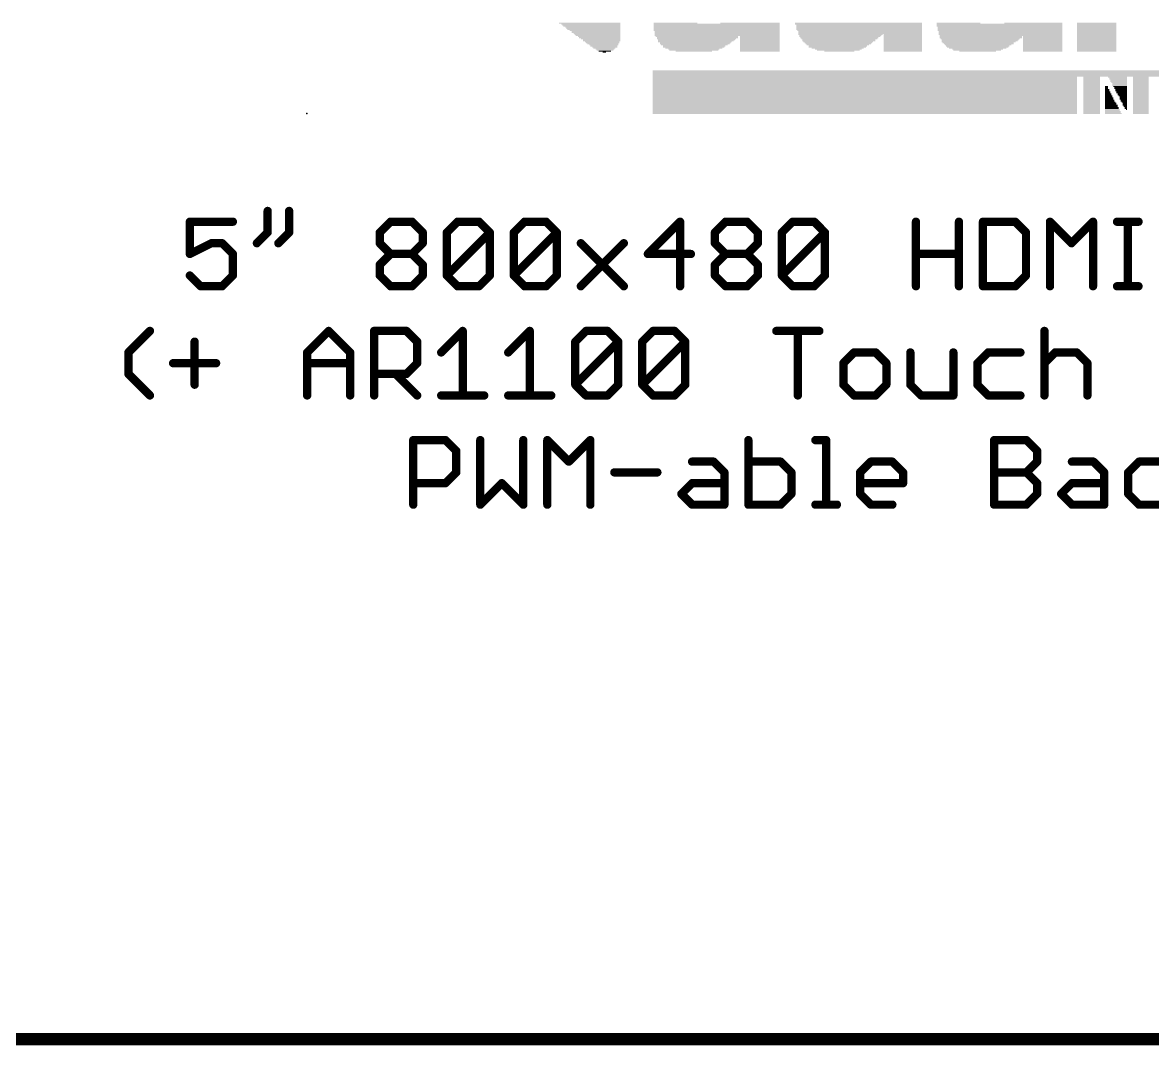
# Model space of a CAD drawing. Extents: x -29 to 121, y -8 to 99.
# Drawn here: x 62.65 to 90.25, y -0.15 to 24.83 of the extents above; entities that cross this region are included whole.
import ezdxf

# ---------------------------------------------------------------- set-up
doc = ezdxf.new("R2010")
doc.units = 0
for name, color, linetype in [('1', 12, 'CONTINUOUS'), ('16', 132, 'CONTINUOUS'), ('20', 53, 'CONTINUOUS'), ('21', 40, 'CONTINUOUS'), ('22', 6, 'CONTINUOUS'), ('23', 40, 'CONTINUOUS')]:
    doc.layers.add(name, color=color, linetype=linetype)

# ---------------------------------------------------------------- blocks, each defined once
blk = doc.blocks.new('RECT')
blk.add_solid([(-0.5, -0.5), (0.5, -0.5), (-0.5, 0.5), (0.5, 0.5)])

msp = doc.modelspace()

# ---------------------------------------------------------------- linework, layer by layer
at = {"layer": '1', "const_width": 0.3}
msp.add_lwpolyline([(120.7, 0), (0, 0)], dxfattribs=at)
at = {"layer": '16', "const_width": 0.25}
msp.add_lwpolyline([(120.7, 0), (0, 0)], dxfattribs=at)
at = {"layer": '20'}
msp.add_line((8, 0), (112.7, 0), dxfattribs=at)
at = {"layer": '21', "const_width": 0.2032}
for points in [[(68.6357, 20.2284), (68.6357, 19.7031)], [(69.1611, 20.2284), (69.1611, 19.7031)], [(67.7866, 19.9657), (66.7358, 19.9657)], [(66.7358, 19.9657), (66.7358, 19.1777)], [(71.3744, 19.7031), (71.6371, 19.9657)], [(71.6371, 19.9657), (72.1625, 19.9657)], [(72.1625, 19.9657), (72.4252, 19.7031)], [(73.0116, 19.7031), (73.2743, 19.9657)], [(73.2743, 19.9657), (73.7997, 19.9657)], [(73.7997, 19.9657), (74.0624, 19.7031)], [(74.6488, 19.7031), (74.9115, 19.9657)], [(74.9115, 19.9657), (75.4368, 19.9657)], [(75.4368, 19.9657), (75.6995, 19.7031)], [(78.7111, 19.9657), (77.9231, 19.1777)], [(78.7111, 18.3896), (78.7111, 19.9657)], [(79.5602, 19.7031), (79.8229, 19.9657)], [(79.8229, 19.9657), (80.3483, 19.9657)], [(80.3483, 19.9657), (80.611, 19.7031)], [(81.1974, 19.7031), (81.4601, 19.9657)], [(81.4601, 19.9657), (81.9855, 19.9657)], [(81.9855, 19.9657), (82.2481, 19.7031)], [(84.4717, 18.3896), (84.4717, 19.9657)], [(85.5225, 19.9657), (85.5225, 18.3896)], [(86.1089, 19.9657), (86.1089, 18.3896)], [(86.8969, 19.9657), (86.1089, 19.9657)], [(87.1596, 19.7031), (86.8969, 19.9657)], [(87.746, 18.3896), (87.746, 19.9657)], [(87.746, 19.9657), (88.2714, 19.4404)], [(88.2714, 19.4404), (88.7968, 19.9657)], [(88.7968, 19.9657), (88.7968, 18.3896)], [(89.3832, 19.9657), (89.9085, 19.9657)], [(89.6459, 18.3896), (89.6459, 19.9657)], [(68.6357, 19.7031), (68.373, 19.4404)], [(69.1611, 19.7031), (68.8984, 19.4404)], [(71.3744, 19.4404), (71.3744, 19.7031)], [(72.4252, 19.7031), (72.4252, 19.4404)], [(73.0116, 18.6523), (73.0116, 19.7031)], [(73.0116, 18.6523), (74.0624, 19.7031)], [(74.0624, 19.7031), (74.0624, 18.6523)], [(74.6488, 18.6523), (74.6488, 19.7031)], [(74.6488, 18.6523), (75.6995, 19.7031)], [(75.6995, 19.7031), (75.6995, 18.6523)], [(79.5602, 19.4404), (79.5602, 19.7031)], [(80.611, 19.7031), (80.611, 19.4404)], [(81.1974, 18.6523), (81.1974, 19.7031)], [(81.1974, 18.6523), (82.2481, 19.7031)], [(82.2481, 19.7031), (82.2481, 18.6523)], [(87.1596, 18.6523), (87.1596, 19.7031)], [(66.7358, 19.1777), (67.2612, 19.4404)], [(67.2612, 19.4404), (67.5239, 19.4404)], [(67.5239, 19.4404), (67.7866, 19.1777)], [(71.6371, 19.1777), (71.3744, 19.4404)], [(72.4252, 19.4404), (72.1625, 19.1777)], [(76.2859, 19.4404), (77.3367, 18.3896)], [(76.2859, 18.3896), (77.3367, 19.4404)], [(79.8229, 19.1777), (79.5602, 19.4404)], [(80.611, 19.4404), (80.3483, 19.1777)], [(67.7866, 19.1777), (67.7866, 18.6523)], [(71.3744, 18.915), (71.6371, 19.1777)], [(71.6371, 19.1777), (72.1625, 19.1777)], [(72.1625, 19.1777), (72.4252, 18.915)], [(77.9231, 19.1777), (78.9738, 19.1777)], [(79.5602, 18.915), (79.8229, 19.1777)], [(79.8229, 19.1777), (80.3483, 19.1777)], [(80.3483, 19.1777), (80.611, 18.915)], [(84.4717, 19.1777), (85.5225, 19.1777)], [(71.3744, 18.6523), (71.3744, 18.915)], [(72.4252, 18.915), (72.4252, 18.6523)], [(79.5602, 18.6523), (79.5602, 18.915)], [(80.611, 18.915), (80.611, 18.6523)], [(66.9985, 18.3896), (66.7358, 18.6523)], [(67.5239, 18.3896), (66.9985, 18.3896)], [(67.7866, 18.6523), (67.5239, 18.3896)], [(71.6371, 18.3896), (71.3744, 18.6523)], [(72.1625, 18.3896), (71.6371, 18.3896)], [(72.4252, 18.6523), (72.1625, 18.3896)], [(73.2743, 18.3896), (73.0116, 18.6523)], [(73.7997, 18.3896), (73.2743, 18.3896)], [(74.0624, 18.6523), (73.7997, 18.3896)], [(74.9115, 18.3896), (74.6488, 18.6523)], [(75.4368, 18.3896), (74.9115, 18.3896)], [(75.6995, 18.6523), (75.4368, 18.3896)], [(79.8229, 18.3896), (79.5602, 18.6523)], [(80.3483, 18.3896), (79.8229, 18.3896)], [(80.611, 18.6523), (80.3483, 18.3896)], [(81.4601, 18.3896), (81.1974, 18.6523)], [(81.9855, 18.3896), (81.4601, 18.3896)], [(82.2481, 18.6523), (81.9855, 18.3896)], [(86.1089, 18.3896), (86.8969, 18.3896)], [(86.8969, 18.3896), (87.1596, 18.6523)], [(89.3832, 18.3896), (89.9085, 18.3896)], [(65.2351, 16.7734), (65.7605, 17.2987)], [(69.6009, 16.7734), (70.1262, 17.2987)], [(70.1262, 17.2987), (70.6516, 16.7734)], [(71.238, 15.7226), (71.238, 17.2987)], [(71.238, 17.2987), (72.0261, 17.2987)], [(72.0261, 17.2987), (72.2888, 17.0361)], [(72.8752, 16.7734), (73.4006, 17.2987)], [(73.4006, 17.2987), (73.4006, 15.7226)], [(74.5123, 16.7734), (75.0377, 17.2987)], [(75.0377, 17.2987), (75.0377, 15.7226)], [(76.1495, 17.0361), (76.4122, 17.2987)], [(76.4122, 17.2987), (76.9376, 17.2987)], [(76.9376, 17.2987), (77.2002, 17.0361)], [(77.7866, 17.0361), (78.0493, 17.2987)], [(78.0493, 17.2987), (78.5747, 17.2987)], [(78.5747, 17.2987), (78.8374, 17.0361)], [(81.061, 17.2987), (82.1117, 17.2987)], [(81.5863, 15.7226), (81.5863, 17.2987)], [(87.6096, 17.2987), (87.6096, 15.7226)], [(66.8519, 17.0361), (66.8519, 15.9853)], [(72.2888, 17.0361), (72.2888, 16.5107)], [(76.1495, 15.9853), (76.1495, 17.0361)], [(76.1495, 15.9853), (77.2002, 17.0361)], [(77.2002, 17.0361), (77.2002, 15.9853)], [(77.7866, 15.9853), (77.7866, 17.0361)], [(77.7866, 15.9853), (78.8374, 17.0361)], [(78.8374, 17.0361), (78.8374, 15.9853)], [(65.2351, 16.248), (65.2351, 16.7734)], [(69.6009, 15.7226), (69.6009, 16.7734)], [(70.6516, 16.7734), (70.6516, 15.7226)], [(82.9608, 16.7734), (82.6981, 16.5107)], [(83.4862, 16.7734), (82.9608, 16.7734)], [(83.7489, 16.5107), (83.4862, 16.7734)], [(84.3353, 16.7734), (84.3353, 15.9853)], [(85.386, 15.7226), (85.386, 16.7734)], [(86.2351, 16.7734), (85.9724, 16.5107)], [(87.0232, 16.7734), (86.2351, 16.7734)], [(87.6096, 16.5107), (87.8723, 16.7734)], [(87.8723, 16.7734), (88.3976, 16.7734)], [(88.3976, 16.7734), (88.6603, 16.5107)], [(66.3265, 16.5107), (67.3773, 16.5107)], [(69.6009, 16.5107), (70.6516, 16.5107)], [(72.2888, 16.5107), (72.0261, 16.248)], [(82.6981, 16.5107), (82.6981, 15.9853)], [(83.7489, 15.9853), (83.7489, 16.5107)], [(85.9724, 16.5107), (85.9724, 15.9853)], [(88.6603, 16.5107), (88.6603, 15.7226)], [(65.7605, 15.7226), (65.2351, 16.248)], [(72.0261, 16.248), (71.238, 16.248)], [(71.7634, 16.248), (72.2888, 15.7226)], [(76.4122, 15.7226), (76.1495, 15.9853)], [(77.2002, 15.9853), (76.9376, 15.7226)], [(78.0493, 15.7226), (77.7866, 15.9853)], [(78.8374, 15.9853), (78.5747, 15.7226)], [(82.6981, 15.9853), (82.9608, 15.7226)], [(83.4862, 15.7226), (83.7489, 15.9853)], [(84.3353, 15.9853), (84.598, 15.7226)], [(85.9724, 15.9853), (86.2351, 15.7226)], [(72.8752, 15.7226), (73.9259, 15.7226)], [(74.5123, 15.7226), (75.5631, 15.7226)], [(76.9376, 15.7226), (76.4122, 15.7226)], [(78.5747, 15.7226), (78.0493, 15.7226)], [(82.9608, 15.7226), (83.4862, 15.7226)], [(84.598, 15.7226), (85.386, 15.7226)], [(86.2351, 15.7226), (87.0232, 15.7226)], [(72.193, 13.0556), (72.193, 14.6317)], [(72.193, 14.6317), (72.9811, 14.6317)], [(72.9811, 14.6317), (73.2438, 14.3691)], [(73.8302, 14.6317), (73.8302, 13.0556)], [(74.881, 13.0556), (74.881, 14.6317)], [(75.4673, 13.0556), (75.4673, 14.6317)], [(75.4673, 14.6317), (75.9927, 14.1064)], [(75.9927, 14.1064), (76.5181, 14.6317)], [(76.5181, 14.6317), (76.5181, 13.0556)], [(80.3788, 14.6317), (80.3788, 13.0556)], [(82.016, 14.6317), (82.2787, 14.6317)], [(82.2787, 14.6317), (82.2787, 13.0556)], [(86.3817, 13.0556), (86.3817, 14.6317)], [(86.3817, 14.6317), (87.1698, 14.6317)], [(87.1698, 14.6317), (87.4325, 14.3691)], [(73.2438, 14.3691), (73.2438, 13.8437)], [(87.4325, 14.3691), (87.4325, 14.1064)], [(79.0044, 14.1064), (79.5297, 14.1064)], [(79.5297, 14.1064), (79.7924, 13.8437)], [(81.1669, 14.1064), (80.3788, 14.1064)], [(81.4296, 13.8437), (81.1669, 14.1064)], [(83.1074, 13.8437), (83.3701, 14.1064)], [(83.3701, 14.1064), (83.8955, 14.1064)], [(83.8955, 14.1064), (84.1582, 13.8437)], [(87.4325, 14.1064), (87.1698, 13.8437)], [(88.2816, 14.1064), (88.807, 14.1064)], [(88.807, 14.1064), (89.0696, 13.8437)], [(89.9187, 14.1064), (89.656, 13.8437)], [(90.7068, 14.1064), (89.9187, 14.1064)], [(73.2438, 13.8437), (72.9811, 13.581)], [(77.1045, 13.8437), (78.1553, 13.8437)], [(79.7924, 13.8437), (79.7924, 13.0556)], [(81.4296, 13.3183), (81.4296, 13.8437)], [(83.1074, 13.3183), (83.1074, 13.8437)], [(84.1582, 13.8437), (84.1582, 13.581)], [(86.3817, 13.8437), (87.1698, 13.8437)], [(87.1698, 13.8437), (87.4325, 13.581)], [(89.0696, 13.8437), (89.0696, 13.0556)], [(89.656, 13.8437), (89.656, 13.3183)], [(72.9811, 13.581), (72.193, 13.581)], [(73.8302, 13.0556), (74.3556, 13.581)], [(74.3556, 13.581), (74.881, 13.0556)], [(78.7417, 13.3183), (79.0044, 13.581)], [(79.0044, 13.581), (79.7924, 13.581)], [(84.1582, 13.581), (83.1074, 13.581)], [(87.4325, 13.581), (87.4325, 13.3183)], [(88.0189, 13.3183), (88.2816, 13.581)], [(88.2816, 13.581), (89.0696, 13.581)], [(79.0044, 13.0556), (78.7417, 13.3183)], [(81.1669, 13.0556), (81.4296, 13.3183)], [(83.3701, 13.0556), (83.1074, 13.3183)], [(87.4325, 13.3183), (87.1698, 13.0556)], [(88.2816, 13.0556), (88.0189, 13.3183)], [(89.656, 13.3183), (89.9187, 13.0556)], [(79.7924, 13.0556), (79.0044, 13.0556)], [(80.3788, 13.0556), (81.1669, 13.0556)], [(82.016, 13.0556), (82.5414, 13.0556)], [(83.8955, 13.0556), (83.3701, 13.0556)], [(87.1698, 13.0556), (86.3817, 13.0556)], [(89.0696, 13.0556), (88.2816, 13.0556)], [(89.9187, 13.0556), (90.7068, 13.0556)]]:
    msp.add_lwpolyline(points, dxfattribs=at)
at = {"layer": '21', "const_width": 0.1016}
for points in [[(68.6865, 20.2284, 1), (68.5849, 20.2284)], [(69.2119, 20.2284, 1), (69.1103, 20.2284)], [(66.7358, 20.0165, 1), (66.7358, 19.9149)], [(66.7866, 19.9657, 1), (66.685, 19.9657)], [(67.7866, 19.9149, 1), (67.7866, 20.0165)], [(71.6371, 20.0165, 1), (71.6371, 19.9149)], [(71.6731, 19.9298, 1), (71.6012, 20.0017)], [(72.1984, 20.0017, 1), (72.1266, 19.9298)], [(72.1625, 19.9149, 1), (72.1625, 20.0165)], [(73.2743, 20.0165, 1), (73.2743, 19.9149)], [(73.3102, 19.9298, 1), (73.2384, 20.0017)], [(73.8356, 20.0017, 1), (73.7638, 19.9298)], [(73.7997, 19.9149, 1), (73.7997, 20.0165)], [(74.9115, 20.0165, 1), (74.9115, 19.9149)], [(74.9474, 19.9298, 1), (74.8755, 20.0017)], [(75.4728, 20.0017, 1), (75.4009, 19.9298)], [(75.4368, 19.9149, 1), (75.4368, 20.0165)], [(78.7619, 19.9657, 1), (78.6603, 19.9657)], [(78.7471, 19.9298, 1), (78.6752, 20.0017)], [(79.8229, 20.0165, 1), (79.8229, 19.9149)], [(79.8588, 19.9298, 1), (79.787, 20.0017)], [(80.3842, 20.0017, 1), (80.3124, 19.9298)], [(80.3483, 19.9149, 1), (80.3483, 20.0165)], [(81.4601, 20.0165, 1), (81.4601, 19.9149)], [(81.496, 19.9298, 1), (81.4242, 20.0017)], [(82.0214, 20.0017, 1), (81.9495, 19.9298)], [(81.9855, 19.9149, 1), (81.9855, 20.0165)], [(84.5225, 19.9657, 1), (84.4209, 19.9657)], [(85.5733, 19.9657, 1), (85.4717, 19.9657)], [(86.1597, 19.9657, 1), (86.0581, 19.9657)], [(86.1089, 20.0165, 1), (86.1089, 19.9149)], [(86.9328, 20.0017, 1), (86.861, 19.9298)], [(86.8969, 19.9149, 1), (86.8969, 20.0165)], [(87.7819, 20.0017, 1), (87.7101, 19.9298)], [(87.7968, 19.9657, 1), (87.6952, 19.9657)], [(88.8476, 19.9657, 1), (88.746, 19.9657)], [(88.8327, 19.9298, 1), (88.7609, 20.0017)], [(89.3832, 20.0165, 1), (89.3832, 19.9149)], [(89.6967, 19.9657, 1), (89.5951, 19.9657)], [(89.9085, 19.9149, 1), (89.9085, 20.0165)], [(68.5849, 19.7031, 1), (68.6865, 19.7031)], [(68.6716, 19.6671, 1), (68.5998, 19.739)], [(69.1103, 19.7031, 1), (69.2119, 19.7031)], [(69.197, 19.6671, 1), (69.1251, 19.739)], [(71.4252, 19.7031, 1), (71.3236, 19.7031)], [(71.3385, 19.739, 1), (71.4104, 19.6671)], [(72.476, 19.7031, 1), (72.3744, 19.7031)], [(72.3893, 19.6671, 1), (72.4611, 19.739)], [(73.0624, 19.7031, 1), (72.9608, 19.7031)], [(72.9757, 19.739, 1), (73.0475, 19.6671)], [(74.1132, 19.7031, 1), (74.0116, 19.7031)], [(74.0983, 19.6671, 1), (74.0264, 19.739)], [(74.0264, 19.6671, 1), (74.0983, 19.739)], [(74.6128, 19.739, 1), (74.6847, 19.6671)], [(74.6996, 19.7031, 1), (74.598, 19.7031)], [(75.7503, 19.7031, 1), (75.6487, 19.7031)], [(75.7354, 19.6671, 1), (75.6636, 19.739)], [(75.6636, 19.6671, 1), (75.7354, 19.739)], [(79.611, 19.7031, 1), (79.5094, 19.7031)], [(79.5243, 19.739, 1), (79.5961, 19.6671)], [(80.6618, 19.7031, 1), (80.5602, 19.7031)], [(80.5751, 19.6671, 1), (80.6469, 19.739)], [(81.2482, 19.7031, 1), (81.1466, 19.7031)], [(81.1615, 19.739, 1), (81.2333, 19.6671)], [(82.2989, 19.7031, 1), (82.1973, 19.7031)], [(82.2841, 19.6671, 1), (82.2122, 19.739)], [(82.2122, 19.6671, 1), (82.2841, 19.739)], [(87.2104, 19.7031, 1), (87.1088, 19.7031)], [(87.1237, 19.6671, 1), (87.1955, 19.739)], [(67.2612, 19.4912, 1), (67.2612, 19.3896)], [(67.2839, 19.3949, 1), (67.2385, 19.4858)], [(67.5598, 19.4763, 1), (67.488, 19.4044)], [(67.5239, 19.3896, 1), (67.5239, 19.4912)], [(68.3371, 19.4763, 1), (68.4089, 19.4044)], [(68.8625, 19.4763, 1), (68.9343, 19.4044)], [(71.4104, 19.4763, 1), (71.3385, 19.4044)], [(71.3236, 19.4404, 1), (71.4252, 19.4404)], [(72.3744, 19.4404, 1), (72.476, 19.4404)], [(72.4611, 19.4044, 1), (72.3893, 19.4763)], [(76.3218, 19.4763, 1), (76.25, 19.4044)], [(77.3726, 19.4044, 1), (77.3008, 19.4763)], [(79.5961, 19.4763, 1), (79.5243, 19.4044)], [(79.5094, 19.4404, 1), (79.611, 19.4404)], [(80.5602, 19.4404, 1), (80.6618, 19.4404)], [(80.6469, 19.4044, 1), (80.5751, 19.4763)], [(88.2355, 19.4763, 1), (88.3073, 19.4044)], [(88.2355, 19.4044, 1), (88.3073, 19.4763)], [(66.7131, 19.2231, 1), (66.7586, 19.1322)], [(66.685, 19.1777, 1), (66.7866, 19.1777)], [(67.8374, 19.1777, 1), (67.7358, 19.1777)], [(67.7507, 19.1418, 1), (67.8225, 19.2136)], [(71.6371, 19.2285, 1), (71.6371, 19.1269)], [(71.6731, 19.1418, 1), (71.6012, 19.2136)], [(71.6012, 19.1418, 1), (71.6731, 19.2136)], [(72.1984, 19.2136, 1), (72.1266, 19.1418)], [(72.1266, 19.2136, 1), (72.1984, 19.1418)], [(72.1625, 19.1269, 1), (72.1625, 19.2285)], [(77.9231, 19.2285, 1), (77.9231, 19.1269)], [(77.8872, 19.2136, 1), (77.959, 19.1418)], [(78.9738, 19.1269, 1), (78.9738, 19.2285)], [(79.8229, 19.2285, 1), (79.8229, 19.1269)], [(79.8588, 19.1418, 1), (79.787, 19.2136)], [(79.787, 19.1418, 1), (79.8588, 19.2136)], [(80.3842, 19.2136, 1), (80.3124, 19.1418)], [(80.3124, 19.2136, 1), (80.3842, 19.1418)], [(80.3483, 19.1269, 1), (80.3483, 19.2285)], [(84.4717, 19.2285, 1), (84.4717, 19.1269)], [(85.5225, 19.1269, 1), (85.5225, 19.2285)], [(71.4252, 18.915, 1), (71.3236, 18.915)], [(71.3385, 18.9509, 1), (71.4104, 18.8791)], [(72.476, 18.915, 1), (72.3744, 18.915)], [(72.3893, 18.8791, 1), (72.4611, 18.9509)], [(79.611, 18.915, 1), (79.5094, 18.915)], [(79.5243, 18.9509, 1), (79.5961, 18.8791)], [(80.6618, 18.915, 1), (80.5602, 18.915)], [(80.5751, 18.8791, 1), (80.6469, 18.9509)], [(66.7718, 18.6882, 1), (66.6999, 18.6164)], [(66.9985, 18.4404, 1), (66.9985, 18.3388)], [(67.5239, 18.3388, 1), (67.5239, 18.4404)], [(67.7358, 18.6523, 1), (67.8374, 18.6523)], [(67.8225, 18.6164, 1), (67.7507, 18.6882)], [(71.4104, 18.6882, 1), (71.3385, 18.6164)], [(71.3236, 18.6523, 1), (71.4252, 18.6523)], [(71.6371, 18.4404, 1), (71.6371, 18.3388)], [(72.1625, 18.3388, 1), (72.1625, 18.4404)], [(72.3744, 18.6523, 1), (72.476, 18.6523)], [(72.4611, 18.6164, 1), (72.3893, 18.6882)], [(73.0475, 18.6882, 1), (72.9757, 18.6164)], [(72.9757, 18.6882, 1), (73.0475, 18.6164)], [(72.9608, 18.6523, 1), (73.0624, 18.6523)], [(73.2743, 18.4404, 1), (73.2743, 18.3388)], [(73.7997, 18.3388, 1), (73.7997, 18.4404)], [(74.0116, 18.6523, 1), (74.1132, 18.6523)], [(74.0983, 18.6164, 1), (74.0264, 18.6882)], [(74.6847, 18.6882, 1), (74.6128, 18.6164)], [(74.6128, 18.6882, 1), (74.6847, 18.6164)], [(74.598, 18.6523, 1), (74.6996, 18.6523)], [(74.9115, 18.4404, 1), (74.9115, 18.3388)], [(75.4368, 18.3388, 1), (75.4368, 18.4404)], [(75.6487, 18.6523, 1), (75.7503, 18.6523)], [(75.7354, 18.6164, 1), (75.6636, 18.6882)], [(79.5961, 18.6882, 1), (79.5243, 18.6164)], [(79.5094, 18.6523, 1), (79.611, 18.6523)], [(79.8229, 18.4404, 1), (79.8229, 18.3388)], [(80.3483, 18.3388, 1), (80.3483, 18.4404)], [(80.5602, 18.6523, 1), (80.6618, 18.6523)], [(80.6469, 18.6164, 1), (80.5751, 18.6882)], [(81.2333, 18.6882, 1), (81.1615, 18.6164)], [(81.1615, 18.6882, 1), (81.2333, 18.6164)], [(81.1466, 18.6523, 1), (81.2482, 18.6523)], [(81.4601, 18.4404, 1), (81.4601, 18.3388)], [(81.9855, 18.3388, 1), (81.9855, 18.4404)], [(82.1973, 18.6523, 1), (82.2989, 18.6523)], [(82.2841, 18.6164, 1), (82.2122, 18.6882)], [(86.1089, 18.4404, 1), (86.1089, 18.3388)], [(86.8969, 18.3388, 1), (86.8969, 18.4404)], [(87.1088, 18.6523, 1), (87.2104, 18.6523)], [(87.1955, 18.6164, 1), (87.1237, 18.6882)], [(89.3832, 18.4404, 1), (89.3832, 18.3388)], [(89.9085, 18.3388, 1), (89.9085, 18.4404)], [(66.9626, 18.3537, 1), (67.0344, 18.4255)], [(67.488, 18.4255, 1), (67.5598, 18.3537)], [(71.6012, 18.3537, 1), (71.6731, 18.4255)], [(72.1266, 18.4255, 1), (72.1984, 18.3537)], [(73.2384, 18.3537, 1), (73.3102, 18.4255)], [(73.7638, 18.4255, 1), (73.8356, 18.3537)], [(74.8755, 18.3537, 1), (74.9474, 18.4255)], [(75.4009, 18.4255, 1), (75.4728, 18.3537)], [(76.25, 18.4255, 1), (76.3218, 18.3537)], [(77.3008, 18.3537, 1), (77.3726, 18.4255)], [(78.6603, 18.3896, 1), (78.7619, 18.3896)], [(79.787, 18.3537, 1), (79.8588, 18.4255)], [(80.3124, 18.4255, 1), (80.3842, 18.3537)], [(81.4242, 18.3537, 1), (81.496, 18.4255)], [(81.9495, 18.4255, 1), (82.0214, 18.3537)], [(84.4209, 18.3896, 1), (84.5225, 18.3896)], [(85.4717, 18.3896, 1), (85.5733, 18.3896)], [(86.0581, 18.3896, 1), (86.1597, 18.3896)], [(86.861, 18.4255, 1), (86.9328, 18.3537)], [(87.6952, 18.3896, 1), (87.7968, 18.3896)], [(88.746, 18.3896, 1), (88.8476, 18.3896)], [(89.5951, 18.3896, 1), (89.6967, 18.3896)], [(65.7964, 17.2628, 1), (65.7246, 17.3347)], [(70.1622, 17.3347, 1), (70.0903, 17.2628)], [(70.1622, 17.2628, 1), (70.0903, 17.3347)], [(71.2888, 17.2987, 1), (71.1872, 17.2987)], [(71.238, 17.3495, 1), (71.238, 17.2479)], [(72.062, 17.3347, 1), (71.9902, 17.2628)], [(72.0261, 17.2479, 1), (72.0261, 17.3495)], [(73.4514, 17.2987, 1), (73.3498, 17.2987)], [(73.4365, 17.2628, 1), (73.3646, 17.3347)], [(75.0885, 17.2987, 1), (74.9869, 17.2987)], [(75.0736, 17.2628, 1), (75.0018, 17.3347)], [(76.4122, 17.3495, 1), (76.4122, 17.2479)], [(76.4481, 17.2628, 1), (76.3763, 17.3347)], [(76.9735, 17.3347, 1), (76.9016, 17.2628)], [(76.9376, 17.2479, 1), (76.9376, 17.3495)], [(78.0493, 17.3495, 1), (78.0493, 17.2479)], [(78.0853, 17.2628, 1), (78.0134, 17.3347)], [(78.6106, 17.3347, 1), (78.5388, 17.2628)], [(78.5747, 17.2479, 1), (78.5747, 17.3495)], [(81.061, 17.3495, 1), (81.061, 17.2479)], [(81.6371, 17.2987, 1), (81.5355, 17.2987)], [(82.1117, 17.2479, 1), (82.1117, 17.3495)], [(87.6604, 17.2987, 1), (87.5588, 17.2987)], [(66.9027, 17.0361, 1), (66.8011, 17.0361)], [(72.3396, 17.0361, 1), (72.238, 17.0361)], [(72.2529, 17.0001, 1), (72.3247, 17.072)], [(76.2003, 17.0361, 1), (76.0987, 17.0361)], [(76.1136, 17.072, 1), (76.1854, 17.0001)], [(77.251, 17.0361, 1), (77.1494, 17.0361)], [(77.2362, 17.0001, 1), (77.1643, 17.072)], [(77.1643, 17.0001, 1), (77.2362, 17.072)], [(77.8374, 17.0361, 1), (77.7358, 17.0361)], [(77.7507, 17.072, 1), (77.8226, 17.0001)], [(78.8882, 17.0361, 1), (78.7866, 17.0361)], [(78.8733, 17.0001, 1), (78.8015, 17.072)], [(78.8015, 17.0001, 1), (78.8733, 17.072)], [(65.2859, 16.7734, 1), (65.1843, 16.7734)], [(65.1992, 16.8093, 1), (65.271, 16.7374)], [(69.5649, 16.8093, 1), (69.6368, 16.7374)], [(69.6517, 16.7734, 1), (69.5501, 16.7734)], [(70.7024, 16.7734, 1), (70.6008, 16.7734)], [(70.6157, 16.7374, 1), (70.6875, 16.8093)], [(72.8393, 16.8093, 1), (72.9111, 16.7374)], [(74.4764, 16.8093, 1), (74.5482, 16.7374)], [(82.9608, 16.8242, 1), (82.9608, 16.7226)], [(82.9967, 16.7374, 1), (82.9249, 16.8093)], [(83.5221, 16.8093, 1), (83.4503, 16.7374)], [(83.4862, 16.7226, 1), (83.4862, 16.8242)], [(84.3861, 16.7734, 1), (84.2845, 16.7734)], [(85.4368, 16.7734, 1), (85.3352, 16.7734)], [(86.2351, 16.8242, 1), (86.2351, 16.7226)], [(86.271, 16.7374, 1), (86.1992, 16.8093)], [(87.0232, 16.7226, 1), (87.0232, 16.8242)], [(87.8723, 16.8242, 1), (87.8723, 16.7226)], [(87.9082, 16.7374, 1), (87.8363, 16.8093)], [(88.4336, 16.8093, 1), (88.3617, 16.7374)], [(88.3976, 16.7226, 1), (88.3976, 16.8242)], [(66.3265, 16.5615, 1), (66.3265, 16.4599)], [(67.3773, 16.4599, 1), (67.3773, 16.5615)], [(69.6009, 16.5615, 1), (69.6009, 16.4599)], [(70.6516, 16.4599, 1), (70.6516, 16.5615)], [(72.238, 16.5107, 1), (72.3396, 16.5107)], [(72.3247, 16.4748, 1), (72.2529, 16.5466)], [(82.7489, 16.5107, 1), (82.6473, 16.5107)], [(82.6622, 16.5466, 1), (82.734, 16.4748)], [(83.7997, 16.5107, 1), (83.6981, 16.5107)], [(83.713, 16.4748, 1), (83.7848, 16.5466)], [(86.0232, 16.5107, 1), (85.9216, 16.5107)], [(85.9365, 16.5466, 1), (86.0083, 16.4748)], [(87.5737, 16.5466, 1), (87.6455, 16.4748)], [(88.7111, 16.5107, 1), (88.6095, 16.5107)], [(88.6244, 16.4748, 1), (88.6963, 16.5466)], [(65.271, 16.2839, 1), (65.1992, 16.2121)], [(65.1843, 16.248, 1), (65.2859, 16.248)], [(71.238, 16.2988, 1), (71.238, 16.1972)], [(71.7993, 16.2839, 1), (71.7275, 16.2121)], [(71.9902, 16.2839, 1), (72.062, 16.2121)], [(72.0261, 16.1972, 1), (72.0261, 16.2988)], [(66.8011, 15.9853, 1), (66.9027, 15.9853)], [(76.1854, 16.0212, 1), (76.1136, 15.9494)], [(76.1136, 16.0212, 1), (76.1854, 15.9494)], [(76.0987, 15.9853, 1), (76.2003, 15.9853)], [(77.1494, 15.9853, 1), (77.251, 15.9853)], [(77.2362, 15.9494, 1), (77.1643, 16.0212)], [(77.8226, 16.0212, 1), (77.7507, 15.9494)], [(77.7507, 16.0212, 1), (77.8226, 15.9494)], [(77.7358, 15.9853, 1), (77.8374, 15.9853)], [(78.7866, 15.9853, 1), (78.8882, 15.9853)], [(78.8733, 15.9494, 1), (78.8015, 16.0212)], [(82.734, 16.0212, 1), (82.6622, 15.9494)], [(82.6473, 15.9853, 1), (82.7489, 15.9853)], [(83.6981, 15.9853, 1), (83.7997, 15.9853)], [(83.7848, 15.9494, 1), (83.713, 16.0212)], [(84.3712, 16.0212, 1), (84.2993, 15.9494)], [(84.2845, 15.9853, 1), (84.3861, 15.9853)], [(86.0083, 16.0212, 1), (85.9365, 15.9494)], [(85.9216, 15.9853, 1), (86.0232, 15.9853)], [(65.7246, 15.6867, 1), (65.7964, 15.7585)], [(69.5501, 15.7226, 1), (69.6517, 15.7226)], [(70.6008, 15.7226, 1), (70.7024, 15.7226)], [(71.1872, 15.7226, 1), (71.2888, 15.7226)], [(72.2529, 15.6867, 1), (72.3247, 15.7585)], [(72.8752, 15.7734, 1), (72.8752, 15.6718)], [(73.3498, 15.7226, 1), (73.4514, 15.7226)], [(73.9259, 15.6718, 1), (73.9259, 15.7734)], [(74.5123, 15.7734, 1), (74.5123, 15.6718)], [(74.9869, 15.7226, 1), (75.0885, 15.7226)], [(75.5631, 15.6718, 1), (75.5631, 15.7734)], [(76.4122, 15.7734, 1), (76.4122, 15.6718)], [(76.3763, 15.6867, 1), (76.4481, 15.7585)], [(76.9016, 15.7585, 1), (76.9735, 15.6867)], [(76.9376, 15.6718, 1), (76.9376, 15.7734)], [(78.0493, 15.7734, 1), (78.0493, 15.6718)], [(78.0134, 15.6867, 1), (78.0853, 15.7585)], [(78.5388, 15.7585, 1), (78.6106, 15.6867)], [(78.5747, 15.6718, 1), (78.5747, 15.7734)], [(81.5355, 15.7226, 1), (81.6371, 15.7226)], [(82.9608, 15.7734, 1), (82.9608, 15.6718)], [(82.9249, 15.6867, 1), (82.9967, 15.7585)], [(83.4503, 15.7585, 1), (83.5221, 15.6867)], [(83.4862, 15.6718, 1), (83.4862, 15.7734)], [(84.598, 15.7734, 1), (84.598, 15.6718)], [(84.562, 15.6867, 1), (84.6339, 15.7585)], [(85.3352, 15.7226, 1), (85.4368, 15.7226)], [(85.386, 15.6718, 1), (85.386, 15.7734)], [(86.2351, 15.7734, 1), (86.2351, 15.6718)], [(86.1992, 15.6867, 1), (86.271, 15.7585)], [(87.0232, 15.6718, 1), (87.0232, 15.7734)], [(87.5588, 15.7226, 1), (87.6604, 15.7226)], [(88.6095, 15.7226, 1), (88.7111, 15.7226)], [(72.2438, 14.6317, 1), (72.1422, 14.6317)], [(72.193, 14.6825, 1), (72.193, 14.5809)], [(73.017, 14.6677, 1), (72.9452, 14.5958)], [(72.9811, 14.5809, 1), (72.9811, 14.6825)], [(73.881, 14.6317, 1), (73.7794, 14.6317)], [(74.9318, 14.6317, 1), (74.8302, 14.6317)], [(75.5033, 14.6677, 1), (75.4314, 14.5958)], [(75.5181, 14.6317, 1), (75.4165, 14.6317)], [(76.5689, 14.6317, 1), (76.4673, 14.6317)], [(76.554, 14.5958, 1), (76.4822, 14.6677)], [(80.4296, 14.6317, 1), (80.328, 14.6317)], [(82.016, 14.6825, 1), (82.016, 14.5809)], [(82.3295, 14.6317, 1), (82.2279, 14.6317)], [(82.2787, 14.5809, 1), (82.2787, 14.6825)], [(86.4325, 14.6317, 1), (86.3309, 14.6317)], [(86.3817, 14.6825, 1), (86.3817, 14.5809)], [(87.2057, 14.6677, 1), (87.1339, 14.5958)], [(87.1698, 14.5809, 1), (87.1698, 14.6825)], [(73.2946, 14.3691, 1), (73.193, 14.3691)], [(73.2079, 14.3331, 1), (73.2797, 14.405)], [(87.4833, 14.3691, 1), (87.3817, 14.3691)], [(87.3966, 14.3331, 1), (87.4684, 14.405)], [(75.9568, 14.1423, 1), (76.0286, 14.0704)], [(75.9568, 14.0704, 1), (76.0286, 14.1423)], [(79.0044, 14.1572, 1), (79.0044, 14.0556)], [(79.5657, 14.1423, 1), (79.4938, 14.0704)], [(79.5297, 14.0556, 1), (79.5297, 14.1572)], [(80.3788, 14.1572, 1), (80.3788, 14.0556)], [(81.2028, 14.1423, 1), (81.131, 14.0704)], [(81.1669, 14.0556, 1), (81.1669, 14.1572)], [(83.3701, 14.1572, 1), (83.3701, 14.0556)], [(83.406, 14.0704, 1), (83.3342, 14.1423)], [(83.9314, 14.1423, 1), (83.8596, 14.0704)], [(83.8955, 14.0556, 1), (83.8955, 14.1572)], [(87.3817, 14.1064, 1), (87.4833, 14.1064)], [(87.4684, 14.0704, 1), (87.3966, 14.1423)], [(88.2816, 14.1572, 1), (88.2816, 14.0556)], [(88.8429, 14.1423, 1), (88.771, 14.0704)], [(88.807, 14.0556, 1), (88.807, 14.1572)], [(89.9187, 14.1572, 1), (89.9187, 14.0556)], [(89.9546, 14.0704, 1), (89.8828, 14.1423)], [(73.193, 13.8437, 1), (73.2946, 13.8437)], [(73.2797, 13.8078, 1), (73.2079, 13.8796)], [(77.1045, 13.8945, 1), (77.1045, 13.7929)], [(78.1553, 13.7929, 1), (78.1553, 13.8945)], [(79.8432, 13.8437, 1), (79.7416, 13.8437)], [(79.7565, 13.8078, 1), (79.8283, 13.8796)], [(81.4804, 13.8437, 1), (81.3788, 13.8437)], [(81.3937, 13.8078, 1), (81.4655, 13.8796)], [(83.1582, 13.8437, 1), (83.0566, 13.8437)], [(83.0715, 13.8796, 1), (83.1433, 13.8078)], [(84.209, 13.8437, 1), (84.1074, 13.8437)], [(84.1223, 13.8078, 1), (84.1941, 13.8796)], [(86.3817, 13.8945, 1), (86.3817, 13.7929)], [(87.2057, 13.8796, 1), (87.1339, 13.8078)], [(87.1339, 13.8796, 1), (87.2057, 13.8078)], [(87.1698, 13.7929, 1), (87.1698, 13.8945)], [(89.1204, 13.8437, 1), (89.0188, 13.8437)], [(89.0337, 13.8078, 1), (89.1056, 13.8796)], [(89.7068, 13.8437, 1), (89.6052, 13.8437)], [(89.6201, 13.8796, 1), (89.692, 13.8078)], [(72.193, 13.6318, 1), (72.193, 13.5302)], [(72.9452, 13.6169, 1), (73.017, 13.5451)], [(72.9811, 13.5302, 1), (72.9811, 13.6318)], [(74.3915, 13.6169, 1), (74.3197, 13.5451)], [(74.3915, 13.5451, 1), (74.3197, 13.6169)], [(79.0044, 13.6318, 1), (79.0044, 13.5302)], [(79.0403, 13.5451, 1), (78.9684, 13.6169)], [(79.7924, 13.5302, 1), (79.7924, 13.6318)], [(83.1074, 13.6318, 1), (83.1074, 13.5302)], [(84.1074, 13.581, 1), (84.209, 13.581)], [(84.1582, 13.5302, 1), (84.1582, 13.6318)], [(87.4833, 13.581, 1), (87.3817, 13.581)], [(87.3966, 13.5451, 1), (87.4684, 13.6169)], [(88.2816, 13.6318, 1), (88.2816, 13.5302)], [(88.3175, 13.5451, 1), (88.2456, 13.6169)], [(89.0696, 13.5302, 1), (89.0696, 13.6318)], [(78.7776, 13.3542, 1), (78.7057, 13.2824)], [(78.7057, 13.3542, 1), (78.7776, 13.2824)], [(81.3788, 13.3183, 1), (81.4804, 13.3183)], [(81.4655, 13.2824, 1), (81.3937, 13.3542)], [(83.1433, 13.3542, 1), (83.0715, 13.2824)], [(83.0566, 13.3183, 1), (83.1582, 13.3183)], [(87.3817, 13.3183, 1), (87.4833, 13.3183)], [(87.4684, 13.2824, 1), (87.3966, 13.3542)], [(88.0548, 13.3542, 1), (87.983, 13.2824)], [(87.983, 13.3542, 1), (88.0548, 13.2824)], [(89.692, 13.3542, 1), (89.6201, 13.2824)], [(89.6052, 13.3183, 1), (89.7068, 13.3183)], [(72.1422, 13.0556, 1), (72.2438, 13.0556)], [(73.7943, 13.0915, 1), (73.8661, 13.0197)], [(73.7794, 13.0556, 1), (73.881, 13.0556)], [(74.8302, 13.0556, 1), (74.9318, 13.0556)], [(74.845, 13.0197, 1), (74.9169, 13.0915)], [(75.4165, 13.0556, 1), (75.5181, 13.0556)], [(76.4673, 13.0556, 1), (76.5689, 13.0556)], [(79.0044, 13.1064, 1), (79.0044, 13.0048)], [(78.9684, 13.0197, 1), (79.0403, 13.0915)], [(79.7416, 13.0556, 1), (79.8432, 13.0556)], [(79.7924, 13.0048, 1), (79.7924, 13.1064)], [(80.3788, 13.1064, 1), (80.3788, 13.0048)], [(80.328, 13.0556, 1), (80.4296, 13.0556)], [(81.131, 13.0915, 1), (81.2028, 13.0197)], [(81.1669, 13.0048, 1), (81.1669, 13.1064)], [(82.016, 13.1064, 1), (82.016, 13.0048)], [(82.2279, 13.0556, 1), (82.3295, 13.0556)], [(82.5414, 13.0048, 1), (82.5414, 13.1064)], [(83.3701, 13.1064, 1), (83.3701, 13.0048)], [(83.3342, 13.0197, 1), (83.406, 13.0915)], [(83.8955, 13.0048, 1), (83.8955, 13.1064)], [(86.3817, 13.1064, 1), (86.3817, 13.0048)], [(86.3309, 13.0556, 1), (86.4325, 13.0556)], [(87.1339, 13.0915, 1), (87.2057, 13.0197)], [(87.1698, 13.0048, 1), (87.1698, 13.1064)], [(88.2816, 13.1064, 1), (88.2816, 13.0048)], [(88.2456, 13.0197, 1), (88.3175, 13.0915)], [(89.0188, 13.0556, 1), (89.1204, 13.0556)], [(89.0696, 13.0048, 1), (89.0696, 13.1064)], [(89.9187, 13.1064, 1), (89.9187, 13.0048)], [(89.8828, 13.0197, 1), (89.9546, 13.0915)]]:
    msp.add_lwpolyline(points, format="xyb", dxfattribs=at)
at = {"layer": '22', "const_width": 0.127}
msp.add_lwpolyline([(0, 0), (120.7, 0)], dxfattribs=at)
at = {"layer": '23'}
msp.add_point((69.596, 22.606), dxfattribs=at)

# ---------------------------------------------------------------- block references
at = {"layer": '21', "yscale": 0.0254}
for p, xscale in [((76.5048, 24.8158), 1.4986), ((76.5302, 24.7904), 1.4478), ((76.5429, 24.765), 1.4224), ((76.5556, 24.7396), 1.397), ((76.581, 24.7142), 1.3462), ((76.5937, 24.6888), 1.3208), ((76.6064, 24.6634), 1.2954), ((76.6318, 24.638), 1.2446), ((76.6572, 24.6126), 1.1938), ((76.6572, 24.5872), 1.1938), ((76.6826, 24.5618), 1.143), ((78.6003, 24.8158), 1.0668), ((79.6036, 24.7904), 3.0734), ((79.6036, 24.765), 3.0734), ((79.6036, 24.7396), 3.0734), ((79.6036, 24.7142), 3.0734), ((79.6036, 24.6888), 3.0734), ((79.6036, 24.6634), 3.0734), ((79.6036, 24.638), 3.0734), ((79.6163, 24.6126), 3.048), ((79.6163, 24.5872), 3.048), ((79.6163, 24.5618), 3.048), ((80.4164, 24.8158), 1.4478), ((83.0707, 24.8158), 3.0988), ((83.0707, 24.7904), 3.0988), ((83.0834, 24.765), 3.0734), ((83.0834, 24.7396), 3.0734), ((83.0834, 24.7142), 3.0734), ((83.0834, 24.6888), 3.0734), ((83.0834, 24.6634), 3.0734), ((83.0961, 24.638), 3.048), ((83.1088, 24.6126), 3.0226), ((83.1088, 24.5872), 3.0226), ((83.1088, 24.5618), 3.0226), ((85.5091, 24.8158), 1.0668), ((86.5124, 24.7904), 3.0734), ((86.5124, 24.765), 3.0734), ((86.5124, 24.7396), 3.0734), ((86.5251, 24.7142), 3.048), ((86.5251, 24.6888), 3.048), ((86.5251, 24.6634), 3.048), ((86.5251, 24.638), 3.048), ((86.5378, 24.6126), 3.0226), ((86.5378, 24.5872), 3.0226), ((86.5378, 24.5618), 3.0226), ((87.3379, 24.8158), 1.4224), ((88.8873, 24.8158), 0.9652), ((88.8873, 24.7904), 0.9652), ((88.8873, 24.765), 0.9652), ((88.8873, 24.7396), 0.9652), ((88.8873, 24.7142), 0.9652), ((88.8873, 24.6888), 0.9652), ((88.8873, 24.6634), 0.9652), ((88.8873, 24.638), 0.9652), ((88.8873, 24.6126), 0.9652), ((88.8873, 24.5872), 0.9652), ((88.8873, 24.5618), 0.9652), ((76.6953, 24.5364), 1.1176), ((76.708, 24.511), 1.0922), ((76.7334, 24.4856), 1.0414), ((76.7461, 24.4602), 1.016), ((76.7715, 24.4348), 0.9652), ((76.7969, 24.4094), 0.9144), ((76.7969, 24.384), 0.9144), ((76.8096, 24.3586), 0.8382), ((76.8223, 24.3332), 0.8128), ((76.8223, 24.3078), 0.762), ((76.8477, 24.2824), 0.7112), ((79.6163, 24.5364), 3.048), ((79.6163, 24.511), 3.048), ((79.121, 24.4856), 2.0066), ((79.1337, 24.4602), 1.9812), ((79.1083, 24.4348), 1.9304), ((79.1083, 24.4094), 1.8796), ((79.0956, 24.384), 1.8542), ((79.0702, 24.3586), 1.8034), ((79.0829, 24.3332), 1.7272), ((79.0702, 24.3078), 1.7018), ((79.0575, 24.2824), 1.6256), ((80.6577, 24.4856), 0.9652), ((80.6577, 24.4602), 0.9652), ((80.6577, 24.4348), 0.9652), ((80.6577, 24.4094), 0.9652), ((80.6577, 24.384), 0.9652), ((80.6577, 24.3586), 0.9652), ((80.6577, 24.3332), 0.9652), ((80.6577, 24.3078), 0.9652), ((80.6577, 24.2824), 0.9652), ((82.6262, 24.5364), 2.0574), ((82.6262, 24.511), 2.0066), ((82.6135, 24.4856), 1.9812), ((82.6008, 24.4602), 1.905), ((82.6008, 24.4348), 1.8542), ((82.5881, 24.4094), 1.778), ((82.5881, 24.384), 1.778), ((82.5754, 24.3586), 1.7018), ((82.5754, 24.3332), 1.651), ((82.5754, 24.3078), 1.6002), ((82.5627, 24.2824), 1.524), ((84.1502, 24.5364), 0.9398), ((84.1502, 24.511), 0.9398), ((84.1502, 24.4856), 0.9398), ((84.1502, 24.4602), 0.9398), ((84.1502, 24.4348), 0.9398), ((84.1502, 24.4094), 0.9398), ((84.1502, 24.384), 0.9398), ((84.1502, 24.3586), 0.9398), ((84.1502, 24.3332), 0.9398), ((84.1502, 24.3078), 0.9398), ((84.1502, 24.2824), 0.9398), ((86.5378, 24.5364), 3.0226), ((86.5505, 24.511), 2.9972), ((86.0552, 24.4856), 2.0066), ((86.0552, 24.4602), 2.0066), ((86.0425, 24.4348), 1.9304), ((86.0425, 24.4094), 1.8796), ((86.0298, 24.384), 1.8542), ((86.0044, 24.3586), 1.8034), ((85.9917, 24.3332), 1.7272), ((86.0044, 24.3078), 1.7018), ((85.9917, 24.2824), 1.6256), ((87.5665, 24.4856), 0.9652), ((87.5665, 24.4602), 0.9652), ((87.5665, 24.4348), 0.9652), ((87.5665, 24.4094), 0.9652), ((87.5665, 24.384), 0.9652), ((87.5665, 24.3586), 0.9652), ((87.5665, 24.3332), 0.9652), ((87.5665, 24.3078), 0.9652), ((87.5665, 24.2824), 0.9652), ((88.8873, 24.5364), 0.9652), ((88.8873, 24.511), 0.9652), ((88.8873, 24.4856), 0.9652), ((88.8873, 24.4602), 0.9652), ((88.8873, 24.4348), 0.9652), ((88.8873, 24.4094), 0.9652), ((88.8873, 24.384), 0.9652), ((88.8873, 24.3586), 0.9652), ((88.8873, 24.3332), 0.9652), ((88.8873, 24.3078), 0.9652), ((88.8873, 24.2824), 0.9652), ((76.8477, 24.257), 0.6604), ((76.8731, 24.2316), 0.6096), ((76.8604, 24.2062), 0.5334), ((76.8731, 24.1808), 0.4572), ((76.8731, 24.1554), 0.4064), ((76.8731, 24.13), 0.3048), ((76.8604, 24.1046), 0.0762), ((79.0575, 24.257), 1.524), ((79.0448, 24.2316), 1.4986), ((79.0448, 24.2062), 1.397), ((79.0448, 24.1808), 1.2446), ((79.0448, 24.1554), 1.1938), ((79.0448, 24.13), 0.889), ((80.6577, 24.257), 0.9652), ((80.6577, 24.2316), 0.9652), ((80.6577, 24.2062), 0.9652), ((80.6577, 24.1808), 0.9652), ((80.6577, 24.1554), 0.9652), ((80.6577, 24.13), 0.9652), ((82.5627, 24.257), 1.4224), ((82.55, 24.2316), 1.397), ((82.5627, 24.2062), 1.27), ((82.5754, 24.1808), 1.143), ((82.5754, 24.1554), 1.0414), ((82.6008, 24.13), 0.7366), ((84.1502, 24.257), 0.9398), ((84.1502, 24.2316), 0.9398), ((84.1502, 24.2062), 0.9398), ((84.1502, 24.1808), 0.9398), ((84.1502, 24.1554), 0.9398), ((84.1502, 24.13), 0.9398), ((85.979, 24.257), 1.5494), ((85.979, 24.2316), 1.4986), ((85.979, 24.2062), 1.397), ((85.979, 24.1808), 1.2446), ((85.9663, 24.1554), 1.1684), ((85.979, 24.13), 0.889), ((87.5665, 24.257), 0.9652), ((87.5665, 24.2316), 0.9652), ((87.5665, 24.2062), 0.9652), ((87.5665, 24.1808), 0.9652), ((87.5665, 24.1554), 0.9652), ((87.5665, 24.13), 0.9652), ((88.8873, 24.257), 0.9652), ((88.8873, 24.2316), 0.9652), ((88.8873, 24.2062), 0.9652), ((88.8873, 24.1808), 0.9652), ((88.8873, 24.1554), 0.9652), ((88.8873, 24.13), 0.9652), ((88.646, 23.6474), 21.209), ((88.646, 23.622), 21.209), ((88.646, 23.5966), 21.209), ((88.646, 23.5712), 21.209), ((88.646, 23.5458), 21.209), ((88.646, 23.5204), 21.209), ((83.2231, 23.495), 10.3632), ((83.2231, 23.4696), 10.3632), ((88.7603, 23.495), 0.4064), ((88.7603, 23.4696), 0.4064), ((89.3953, 23.495), 0.4572), ((89.408, 23.4696), 0.4318), ((89.9668, 23.495), 0.381), ((89.9668, 23.4696), 0.381), ((83.2231, 23.4442), 10.3632), ((83.2231, 23.4188), 10.3632), ((83.2231, 23.3934), 10.3632), ((83.2231, 23.368), 10.3632), ((83.2231, 23.3426), 10.3632), ((83.2231, 23.3172), 10.3632), ((83.2231, 23.2918), 10.3632), ((83.2231, 23.2664), 10.3632), ((83.2231, 23.241), 10.3632), ((83.2231, 23.2156), 10.3632), ((83.2231, 23.1902), 10.3632), ((88.7603, 23.4442), 0.4064), ((88.7603, 23.4188), 0.4064), ((88.7603, 23.3934), 0.4064), ((88.7603, 23.368), 0.4064), ((88.7603, 23.3426), 0.4064), ((88.7603, 23.3172), 0.4064), ((88.7603, 23.2918), 0.4064), ((88.7603, 23.2664), 0.4064), ((88.7603, 23.241), 0.4064), ((88.7603, 23.2156), 0.4064), ((88.7603, 23.1902), 0.4064), ((89.1286, 23.2664), 0.0762), ((89.1286, 23.241), 0.0762), ((89.1286, 23.2156), 0.0762), ((89.1413, 23.1902), 0.1016), ((89.408, 23.4442), 0.4318), ((89.4207, 23.4188), 0.4064), ((89.4207, 23.3934), 0.4064), ((89.4334, 23.368), 0.381), ((89.4461, 23.3426), 0.3556), ((89.4461, 23.3172), 0.3556), ((89.4461, 23.2918), 0.3556), ((89.4588, 23.2664), 0.3302), ((89.4715, 23.241), 0.3048), ((89.4715, 23.2156), 0.3048), ((89.4842, 23.1902), 0.2794), ((89.9668, 23.4442), 0.381), ((89.9668, 23.4188), 0.381), ((89.9668, 23.3934), 0.381), ((89.9668, 23.368), 0.381), ((89.9668, 23.3426), 0.381), ((89.9668, 23.3172), 0.381), ((89.9668, 23.2918), 0.381), ((89.9668, 23.2664), 0.381), ((89.9668, 23.241), 0.381), ((89.9668, 23.2156), 0.381), ((89.9668, 23.1902), 0.381), ((83.2231, 23.1648), 10.3632), ((83.2231, 23.1394), 10.3632), ((83.2231, 23.114), 10.3632), ((83.2231, 23.0886), 10.3632), ((83.2231, 23.0632), 10.3632), ((83.2231, 23.0378), 10.3632), ((83.2231, 23.0124), 10.3632), ((83.2231, 22.987), 10.3632), ((83.2231, 22.9616), 10.3632), ((83.2231, 22.9362), 10.3632), ((83.2231, 22.9108), 10.3632), ((88.7603, 23.1648), 0.4064), ((88.7603, 23.1394), 0.4064), ((88.7603, 23.114), 0.4064), ((88.7603, 23.0886), 0.4064), ((88.7603, 23.0632), 0.4064), ((88.7603, 23.0378), 0.4064), ((88.7603, 23.0124), 0.4064), ((88.7603, 22.987), 0.4064), ((88.7603, 22.9616), 0.4064), ((88.7603, 22.9362), 0.4064), ((88.7603, 22.9108), 0.4064), ((89.1413, 23.1648), 0.1016), ((89.154, 23.1394), 0.127), ((89.154, 23.114), 0.127), ((89.1667, 23.0886), 0.1524), ((89.1667, 23.0632), 0.1524), ((89.1794, 23.0378), 0.1778), ((89.1794, 23.0124), 0.1778), ((89.1921, 22.987), 0.2032), ((89.1921, 22.9616), 0.2032), ((89.2048, 22.9362), 0.2286), ((89.2048, 22.9108), 0.2286), ((89.4842, 23.1648), 0.2794), ((89.4969, 23.1394), 0.254), ((89.4969, 23.114), 0.254), ((89.5096, 23.0886), 0.2286), ((89.5096, 23.0632), 0.2286), ((89.5223, 23.0378), 0.2032), ((89.535, 23.0124), 0.1778), ((89.535, 22.987), 0.1778), ((89.535, 22.9616), 0.1778), ((89.5477, 22.9362), 0.1524), ((89.5477, 22.9108), 0.1524), ((89.9668, 23.1648), 0.381), ((89.9668, 23.1394), 0.381), ((89.9668, 23.114), 0.381), ((89.9668, 23.0886), 0.381), ((89.9668, 23.0632), 0.381), ((89.9668, 23.0378), 0.381), ((89.9668, 23.0124), 0.381), ((89.9668, 22.987), 0.381), ((89.9668, 22.9616), 0.381), ((89.9668, 22.9362), 0.381), ((89.9668, 22.9108), 0.381), ((83.2231, 22.8854), 10.3632), ((83.2231, 22.86), 10.3632), ((83.2231, 22.8346), 10.3632), ((83.2231, 22.8092), 10.3632), ((83.2231, 22.7838), 10.3632), ((83.2231, 22.7584), 10.3632), ((83.2231, 22.733), 10.3632), ((83.2231, 22.7076), 10.3632), ((83.2231, 22.6822), 10.3632), ((83.2231, 22.6568), 10.3632), ((83.2231, 22.6314), 10.3632), ((88.7603, 22.8854), 0.4064), ((88.7603, 22.86), 0.4064), ((88.7603, 22.8346), 0.4064), ((88.7603, 22.8092), 0.4064), ((88.7603, 22.7838), 0.4064), ((88.7603, 22.7584), 0.4064), ((88.7603, 22.733), 0.4064), ((88.7603, 22.7076), 0.4064), ((88.7603, 22.6822), 0.4064), ((88.7603, 22.6568), 0.4064), ((88.7603, 22.6314), 0.4064), ((89.2175, 22.8854), 0.254), ((89.2302, 22.86), 0.2794), ((89.2302, 22.8346), 0.2794), ((89.2429, 22.8092), 0.3048), ((89.2429, 22.7838), 0.3048), ((89.2556, 22.7584), 0.3302), ((89.2556, 22.733), 0.3302), ((89.2683, 22.7076), 0.3556), ((89.2683, 22.6822), 0.3556), ((89.281, 22.6568), 0.381), ((89.281, 22.6314), 0.381), ((89.5604, 22.8854), 0.127), ((89.5731, 22.86), 0.1016), ((89.5731, 22.8346), 0.1016), ((89.5731, 22.8092), 0.1016), ((89.5858, 22.7838), 0.0762), ((89.5985, 22.7584), 0.0508), ((89.5985, 22.733), 0.0508), ((89.6112, 22.7076), 0.0254), ((89.9668, 22.8854), 0.381), ((89.9668, 22.86), 0.381), ((89.9668, 22.8346), 0.381), ((89.9668, 22.8092), 0.381), ((89.9668, 22.7838), 0.381), ((89.9668, 22.7584), 0.381), ((89.9668, 22.733), 0.381), ((89.9668, 22.7076), 0.381), ((89.9668, 22.6822), 0.381), ((89.9668, 22.6568), 0.381), ((89.9668, 22.6314), 0.381), ((83.2231, 22.606), 10.3632), ((88.7603, 22.606), 0.4064), ((89.2937, 22.606), 0.4064), ((89.9668, 22.606), 0.381)]:
    msp.add_blockref('RECT', p, dxfattribs=dict(at, xscale=xscale))

doc.saveas('drawing.dxf')
